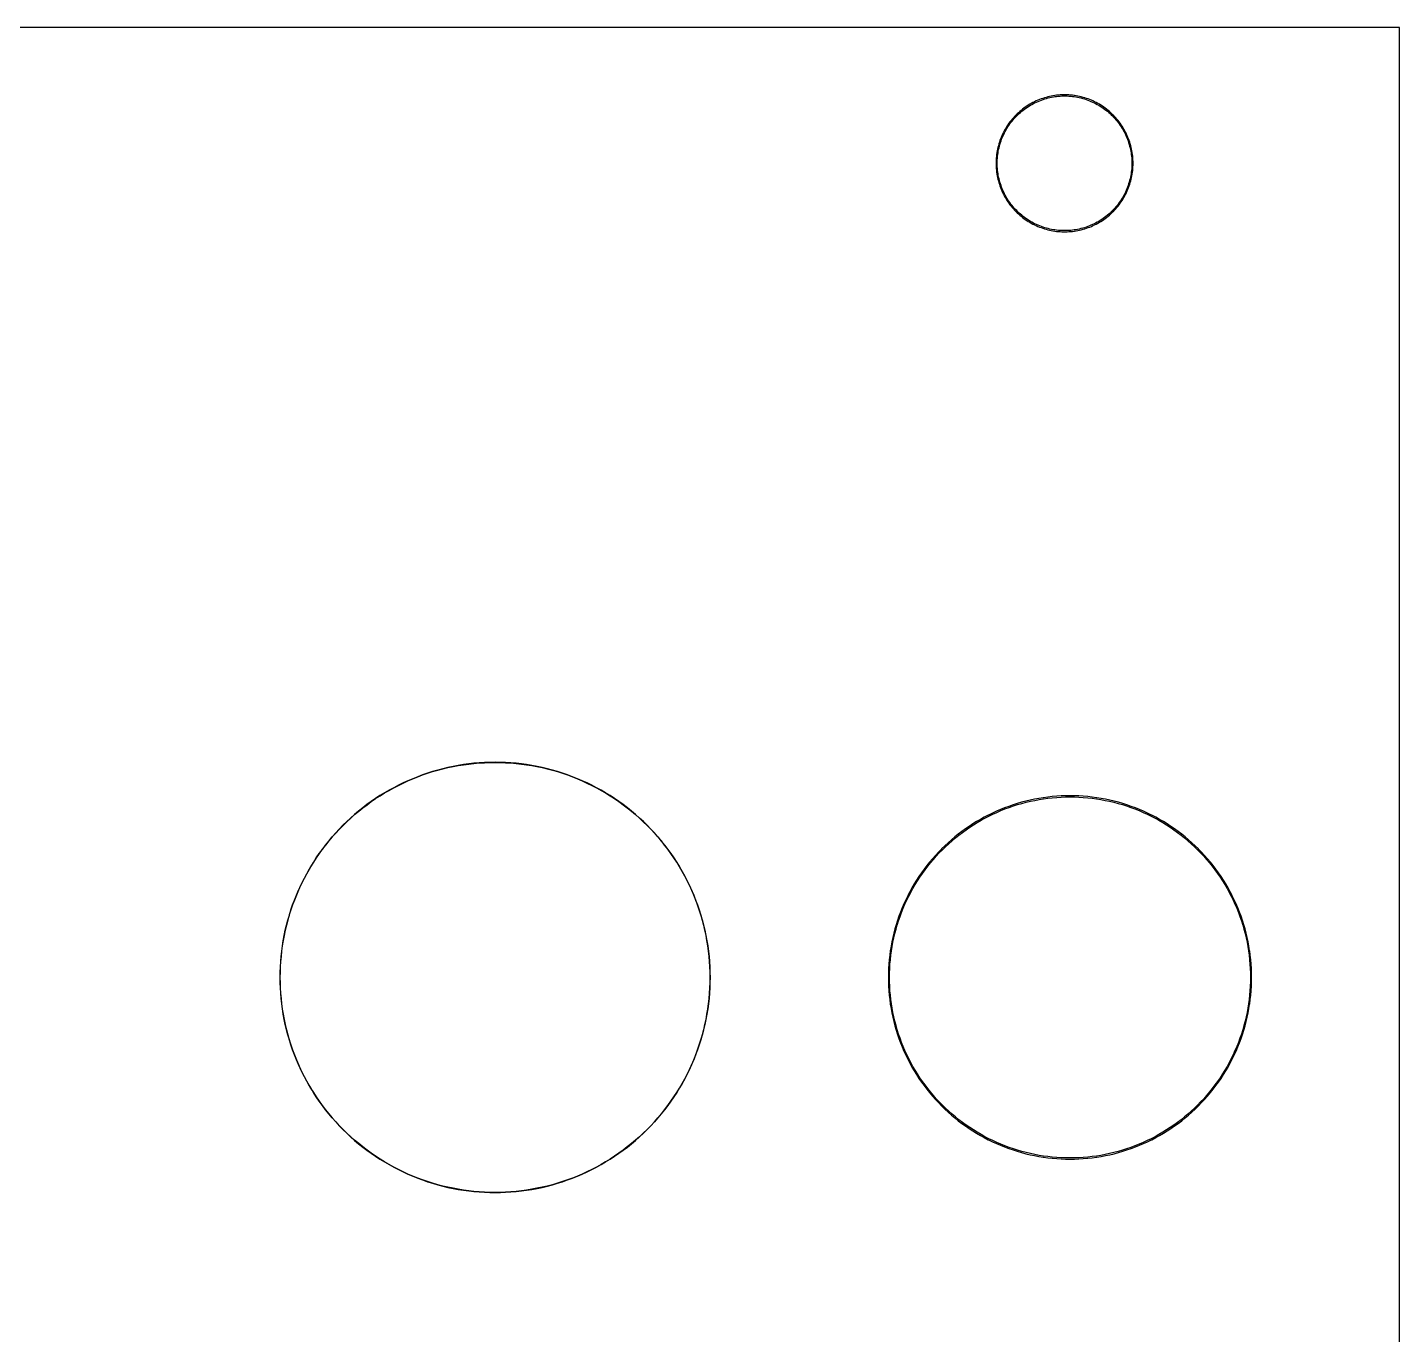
# Model space of a CAD drawing. Extents: x 6 to 66, y 0 to 129.
# Drawn here: x 35.89 to 66.2, y 99.95 to 128.82 of the extents above; entities that cross this region are included whole.
import ezdxf

# ---------------------------------------------------------------- set-up
doc = ezdxf.new("R2010")
doc.units = 0

msp = doc.modelspace()

# ---------------------------------------------------------------- linework, layer by layer
at = {"color": 5, "true_color": 0x0000ff}
msp.add_polyline3d([(66.20408, 0.3175, 0), (66.20408, 128.81762, 0), (5.58393, 128.81762, 0), (5.58393, 0.3175, 0), (66.20408, 0.3175, 0)], close=True, dxfattribs=at)
at = {"color": 34, "true_color": 0x008000}
for points in [[(5.58394, 0.3175, 0), (66.20408, 0.3175, 0), (66.20408, 128.81762, 0), (5.58394, 128.81762, 0), (5.58394, 0.3175, 0)], [(58.78449, 127.3302, 0), (58.74562, 127.32918, 0), (58.70676, 127.32715, 0), (58.6679, 127.3241, 0), (58.62929, 127.32004, 0), (58.59043, 127.31495, 0), (58.5865, 127.31433, 0), (58.54815, 127.30824, 0), (58.5098, 127.30113, 0), (58.4717, 127.29325, 0), (58.43385, 127.28411, 0), (58.39626, 127.2742, 0), (58.35892, 127.26328, 0), (58.32184, 127.25134, 0), (58.28501, 127.23839, 0), (58.24868, 127.22442, 0), (58.21262, 127.20969, 0), (58.17706, 127.19394, 0), (58.14175, 127.17743, 0), (58.10695, 127.1599, 0), (58.10341, 127.1581, 0), (58.06912, 127.13956, 0), (58.03534, 127.12025, 0), (58.00207, 127.09993, 0), (57.9693, 127.0791, 0), (57.93704, 127.05701, 0), (57.90529, 127.0344, 0), (57.8743, 127.01078, 0), (57.84408, 126.98639, 0), (57.81411, 126.96125, 0), (57.78515, 126.93559, 0), (57.7567, 126.90892, 0), (57.72902, 126.88149, 0), (57.72621, 126.87868, 0), (57.69928, 126.85049, 0), (57.67287, 126.82179, 0), (57.64747, 126.79232, 0), (57.62257, 126.76235, 0), (57.5987, 126.73162, 0), (57.57558, 126.70037, 0), (57.55323, 126.66837, 0), (57.5319, 126.63586, 0), (57.51107, 126.60284, 0), (57.49151, 126.56931, 0), (57.47246, 126.53527, 0), (57.45443, 126.50073, 0), (57.45262, 126.49719, 0), (57.4356, 126.46214, 0), (57.41935, 126.42658, 0), (57.40411, 126.39076, 0), (57.38988, 126.3547, 0), (57.37642, 126.31812, 0), (57.36398, 126.28104, 0), (57.35255, 126.24395, 0), (57.34213, 126.20636, 0), (57.33273, 126.16877, 0), (57.3241, 126.13067, 0), (57.31648, 126.09231, 0), (57.31013, 126.05396, 0), (57.30951, 126.05004, 0), (57.30392, 126.01168, 0), (57.29935, 125.97282, 0), (57.29579, 125.93421, 0), (57.29325, 125.89535, 0), (57.29173, 125.85623, 0), (57.29122, 125.81737, 0), (57.29173, 125.77851, 0), (57.29325, 125.73939, 0), (57.29579, 125.70053, 0), (57.29935, 125.66192, 0), (57.30392, 125.62306, 0), (57.30951, 125.58471, 0), (57.31013, 125.58078, 0), (57.31648, 125.54243, 0), (57.3241, 125.50407, 0), (57.33273, 125.46597, 0), (57.34213, 125.42838, 0), (57.35255, 125.39079, 0), (57.36398, 125.35371, 0), (57.37642, 125.31662, 0), (57.38988, 125.28005, 0), (57.40411, 125.24398, 0), (57.41935, 125.20816, 0), (57.4356, 125.1726, 0), (57.45262, 125.13755, 0), (57.45443, 125.13401, 0), (57.47246, 125.09947, 0), (57.49151, 125.06543, 0), (57.51107, 125.0319, 0), (57.5319, 124.99888, 0), (57.55323, 124.96637, 0), (57.57558, 124.93437, 0), (57.5987, 124.90313, 0), (57.62257, 124.87239, 0), (57.64747, 124.84242, 0), (57.67287, 124.81296, 0), (57.69928, 124.78425, 0), (57.72621, 124.75606, 0), (57.72902, 124.75325, 0), (57.7567, 124.72582, 0), (57.78515, 124.69915, 0), (57.81411, 124.67349, 0), (57.84408, 124.64835, 0), (57.8743, 124.62396, 0), (57.90529, 124.60034, 0), (57.93704, 124.57774, 0), (57.9693, 124.55564, 0), (58.00207, 124.53481, 0), (58.03534, 124.51449, 0), (58.06912, 124.49519, 0), (58.10341, 124.47664, 0), (58.10695, 124.47484, 0), (58.14175, 124.45731, 0), (58.17706, 124.4408, 0), (58.21262, 124.42506, 0), (58.24868, 124.41032, 0), (58.28501, 124.39635, 0), (58.32184, 124.3834, 0), (58.35892, 124.37146, 0), (58.39626, 124.36054, 0), (58.43385, 124.35063, 0), (58.4717, 124.34149, 0), (58.5098, 124.33362, 0), (58.54815, 124.3265, 0), (58.5865, 124.32041, 0), (58.59043, 124.31979, 0), (58.62929, 124.31471, 0), (58.6679, 124.31064, 0), (58.70676, 124.3076, 0), (58.74562, 124.30556, 0), (58.78449, 124.30455, 0), (58.8236, 124.30455, 0), (58.86246, 124.30556, 0), (58.90133, 124.3076, 0), (58.94019, 124.31064, 0), (58.9788, 124.31471, 0), (59.01766, 124.31979, 0), (59.02158, 124.32041, 0), (59.05994, 124.3265, 0), (59.09829, 124.33362, 0), (59.13639, 124.34149, 0), (59.17424, 124.35063, 0), (59.21183, 124.36054, 0), (59.24917, 124.37146, 0), (59.28625, 124.3834, 0), (59.32308, 124.39635, 0), (59.3594, 124.41032, 0), (59.39547, 124.42506, 0), (59.43103, 124.4408, 0), (59.46634, 124.45731, 0), (59.50113, 124.47484, 0), (59.50467, 124.47664, 0), (59.53896, 124.49519, 0), (59.57275, 124.51449, 0), (59.60602, 124.53481, 0), (59.63879, 124.55564, 0), (59.67104, 124.57774, 0), (59.70279, 124.60034, 0), (59.73378, 124.62396, 0), (59.76401, 124.64835, 0), (59.79398, 124.67349, 0), (59.82294, 124.69915, 0), (59.85138, 124.72582, 0), (59.87907, 124.75325, 0), (59.88188, 124.75606, 0), (59.9088, 124.78425, 0), (59.93522, 124.81296, 0), (59.96062, 124.84242, 0), (59.98551, 124.87239, 0), (60.00939, 124.90313, 0), (60.0325, 124.93437, 0), (60.05485, 124.96637, 0), (60.07619, 124.99888, 0), (60.09702, 125.0319, 0), (60.11658, 125.06543, 0), (60.13563, 125.09947, 0), (60.15366, 125.13401, 0), (60.15546, 125.13755, 0), (60.17248, 125.1726, 0), (60.18874, 125.20816, 0), (60.20398, 125.24398, 0), (60.2182, 125.28005, 0), (60.23166, 125.31662, 0), (60.24411, 125.35371, 0), (60.25554, 125.39079, 0), (60.26595, 125.42838, 0), (60.27535, 125.46597, 0), (60.28399, 125.50407, 0), (60.29161, 125.54243, 0), (60.29796, 125.58078, 0), (60.29858, 125.58471, 0), (60.30417, 125.62306, 0), (60.30874, 125.66192, 0), (60.3123, 125.70053, 0), (60.31484, 125.73939, 0), (60.31636, 125.77851, 0), (60.31687, 125.81737, 0), (60.31636, 125.85623, 0), (60.31484, 125.89535, 0), (60.3123, 125.93421, 0), (60.30874, 125.97282, 0), (60.30417, 126.01168, 0), (60.29858, 126.05004, 0), (60.29796, 126.05396, 0), (60.29161, 126.09231, 0), (60.28399, 126.13067, 0), (60.27535, 126.16877, 0), (60.26595, 126.20636, 0), (60.25554, 126.24395, 0), (60.24411, 126.28104, 0), (60.23166, 126.31812, 0), (60.2182, 126.3547, 0), (60.20398, 126.39076, 0), (60.18874, 126.42658, 0), (60.17248, 126.46214, 0), (60.15546, 126.49719, 0), (60.15366, 126.50073, 0), (60.13563, 126.53527, 0), (60.11658, 126.56931, 0), (60.09702, 126.60284, 0), (60.07619, 126.63586, 0), (60.05485, 126.66837, 0), (60.0325, 126.70037, 0), (60.00939, 126.73162, 0), (59.98551, 126.76235, 0), (59.96062, 126.79232, 0), (59.93522, 126.82179, 0), (59.9088, 126.85049, 0), (59.88188, 126.87868, 0), (59.87907, 126.88149, 0), (59.85138, 126.90892, 0), (59.82294, 126.93559, 0), (59.79398, 126.96125, 0), (59.76401, 126.98639, 0), (59.73378, 127.01078, 0), (59.70279, 127.0344, 0), (59.67104, 127.05701, 0), (59.63879, 127.0791, 0), (59.60602, 127.09993, 0), (59.57275, 127.12025, 0), (59.53896, 127.13956, 0), (59.50467, 127.1581, 0), (59.50113, 127.1599, 0), (59.46634, 127.17743, 0), (59.43103, 127.19394, 0), (59.39547, 127.20969, 0), (59.3594, 127.22442, 0), (59.32308, 127.23839, 0), (59.28625, 127.25134, 0), (59.24917, 127.26328, 0), (59.21183, 127.2742, 0), (59.17424, 127.28411, 0), (59.13639, 127.29325, 0), (59.09829, 127.30113, 0), (59.05994, 127.30824, 0), (59.02158, 127.31433, 0), (59.01766, 127.31495, 0), (58.9788, 127.32004, 0), (58.94019, 127.3241, 0), (58.90133, 127.32715, 0), (58.86246, 127.32918, 0), (58.8236, 127.3302, 0), (58.78449, 127.3302, 0)], [(58.90133, 124.33299, 0), (58.86246, 124.33096, 0), (58.8236, 124.32995, 0), (58.78449, 124.32995, 0), (58.74562, 124.33096, 0), (58.70676, 124.33299, 0), (58.6679, 124.33604, 0), (58.62929, 124.34011, 0), (58.59052, 124.34518, 0), (58.556, 124.35066, 0), (58.51765, 124.35777, 0), (58.47955, 124.36565, 0), (58.4417, 124.37479, 0), (58.40411, 124.3847, 0), (58.36677, 124.39562, 0), (58.32969, 124.40756, 0), (58.29286, 124.42051, 0), (58.25653, 124.43448, 0), (58.22047, 124.44921, 0), (58.18491, 124.46496, 0), (58.1496, 124.48147, 0), (58.11762, 124.49758, 0), (58.08405, 124.51574, 0), (58.05027, 124.53504, 0), (58.017, 124.55536, 0), (57.98423, 124.57619, 0), (57.95197, 124.59829, 0), (57.92022, 124.62089, 0), (57.88923, 124.64451, 0), (57.85901, 124.6689, 0), (57.82904, 124.69404, 0), (57.80008, 124.7197, 0), (57.77163, 124.74637, 0), (57.74631, 124.77147, 0), (57.71983, 124.79918, 0), (57.69342, 124.82789, 0), (57.66802, 124.85735, 0), (57.64312, 124.88732, 0), (57.61925, 124.91806, 0), (57.59613, 124.9493, 0), (57.57378, 124.9813, 0), (57.55245, 125.01381, 0), (57.53162, 125.04683, 0), (57.51206, 125.08036, 0), (57.49301, 125.1144, 0), (57.47614, 125.14672, 0), (57.45976, 125.18045, 0), (57.44351, 125.21601, 0), (57.42827, 125.25183, 0), (57.41404, 125.2879, 0), (57.40058, 125.32447, 0), (57.38813, 125.36156, 0), (57.3767, 125.39864, 0), (57.36629, 125.43623, 0), (57.35689, 125.47382, 0), (57.34826, 125.51192, 0), (57.34064, 125.55028, 0), (57.3347, 125.58618, 0), (57.32932, 125.62306, 0), (57.32475, 125.66192, 0), (57.32119, 125.70053, 0), (57.31865, 125.73939, 0), (57.31713, 125.77851, 0), (57.31662, 125.81737, 0), (57.31713, 125.85623, 0), (57.31865, 125.89535, 0), (57.32119, 125.93421, 0), (57.32475, 125.97282, 0), (57.32932, 126.01168, 0), (57.33468, 126.04849, 0), (57.34064, 126.08446, 0), (57.34826, 126.12282, 0), (57.35689, 126.16092, 0), (57.36629, 126.19851, 0), (57.3767, 126.2361, 0), (57.38813, 126.27319, 0), (57.40058, 126.31027, 0), (57.41404, 126.34685, 0), (57.42827, 126.38291, 0), (57.44351, 126.41873, 0), (57.45976, 126.45429, 0), (57.47614, 126.48802, 0), (57.49301, 126.52034, 0), (57.51206, 126.55438, 0), (57.53162, 126.58791, 0), (57.55245, 126.62093, 0), (57.57378, 126.65344, 0), (57.59613, 126.68544, 0), (57.61925, 126.71669, 0), (57.64312, 126.74742, 0), (57.66802, 126.77739, 0), (57.69342, 126.80686, 0), (57.71983, 126.83556, 0), (57.74631, 126.86327, 0), (57.77163, 126.88837, 0), (57.80008, 126.91504, 0), (57.82904, 126.9407, 0), (57.85901, 126.96584, 0), (57.88923, 126.99023, 0), (57.92022, 127.01385, 0), (57.95197, 127.03646, 0), (57.98423, 127.05855, 0), (58.017, 127.07938, 0), (58.05027, 127.0997, 0), (58.08405, 127.11901, 0), (58.11762, 127.13716, 0), (58.1496, 127.15327, 0), (58.18491, 127.16978, 0), (58.22047, 127.18553, 0), (58.25653, 127.20026, 0), (58.29286, 127.21423, 0), (58.32969, 127.22718, 0), (58.36677, 127.23912, 0), (58.40411, 127.25004, 0), (58.4417, 127.25995, 0), (58.47955, 127.26909, 0), (58.51765, 127.27697, 0), (58.556, 127.28408, 0), (58.59055, 127.28958, 0), (58.62929, 127.29464, 0), (58.6679, 127.2987, 0), (58.70676, 127.30175, 0), (58.74562, 127.30378, 0), (58.78449, 127.3048, 0), (58.8236, 127.3048, 0), (58.86246, 127.30378, 0), (58.90133, 127.30175, 0), (58.94019, 127.2987, 0), (58.9788, 127.29464, 0), (59.01749, 127.28958, 0), (59.05209, 127.28408, 0), (59.09044, 127.27697, 0), (59.12854, 127.26909, 0), (59.16639, 127.25995, 0), (59.20398, 127.25004, 0), (59.24132, 127.23912, 0), (59.2784, 127.22718, 0), (59.31523, 127.21423, 0), (59.35155, 127.20026, 0), (59.38762, 127.18553, 0), (59.42318, 127.16978, 0), (59.45849, 127.15327, 0), (59.49045, 127.13716, 0), (59.52403, 127.11901, 0), (59.55782, 127.0997, 0), (59.59109, 127.07938, 0), (59.62386, 127.05855, 0), (59.65611, 127.03646, 0), (59.68786, 127.01385, 0), (59.71885, 126.99023, 0), (59.74908, 126.96584, 0), (59.77905, 126.9407, 0), (59.80801, 126.91504, 0), (59.83645, 126.88837, 0), (59.8618, 126.86326, 0), (59.88825, 126.83556, 0), (59.91467, 126.80686, 0), (59.94007, 126.77739, 0), (59.96496, 126.74742, 0), (59.98884, 126.71669, 0), (60.01195, 126.68544, 0), (60.0343, 126.65344, 0), (60.05564, 126.62093, 0), (60.07647, 126.58791, 0), (60.09603, 126.55438, 0), (60.11508, 126.52034, 0), (60.13194, 126.48803, 0), (60.14832, 126.45429, 0), (60.16458, 126.41873, 0), (60.17982, 126.38291, 0), (60.19404, 126.34685, 0), (60.20751, 126.31027, 0), (60.21995, 126.27319, 0), (60.23138, 126.2361, 0), (60.2418, 126.19851, 0), (60.25119, 126.16092, 0), (60.25983, 126.12282, 0), (60.26745, 126.08446, 0), (60.27341, 126.04849, 0), (60.27877, 126.01168, 0), (60.28334, 125.97282, 0), (60.2869, 125.93421, 0), (60.28943, 125.89535, 0), (60.29096, 125.85623, 0), (60.29147, 125.81737, 0), (60.29096, 125.77851, 0), (60.28943, 125.73939, 0), (60.2869, 125.70053, 0), (60.28334, 125.66192, 0), (60.27877, 125.62306, 0), (60.27339, 125.58618, 0), (60.26745, 125.55028, 0), (60.25983, 125.51192, 0), (60.25119, 125.47382, 0), (60.2418, 125.43623, 0), (60.23138, 125.39864, 0), (60.21995, 125.36156, 0), (60.20751, 125.32447, 0), (60.19404, 125.2879, 0), (60.17982, 125.25183, 0), (60.16458, 125.21601, 0), (60.14832, 125.18045, 0), (60.13194, 125.14671, 0), (60.11508, 125.1144, 0), (60.09603, 125.08036, 0), (60.07647, 125.04683, 0), (60.05564, 125.01381, 0), (60.0343, 124.9813, 0), (60.01195, 124.9493, 0), (59.98884, 124.91806, 0), (59.96496, 124.88732, 0), (59.94007, 124.85735, 0), (59.91467, 124.82789, 0), (59.88825, 124.79918, 0), (59.8618, 124.77148, 0), (59.83645, 124.74637, 0), (59.80801, 124.7197, 0), (59.77905, 124.69404, 0), (59.74908, 124.6689, 0), (59.71885, 124.64451, 0), (59.68786, 124.62089, 0), (59.65611, 124.59829, 0), (59.62386, 124.57619, 0), (59.59109, 124.55536, 0), (59.55782, 124.53504, 0), (59.52403, 124.51574, 0), (59.49045, 124.49757, 0), (59.45849, 124.48147, 0), (59.42318, 124.46496, 0), (59.38762, 124.44921, 0), (59.35155, 124.43448, 0), (59.31523, 124.42051, 0), (59.2784, 124.40756, 0), (59.24132, 124.39562, 0), (59.20398, 124.3847, 0), (59.16639, 124.37479, 0), (59.12854, 124.36565, 0), (59.09044, 124.35777, 0), (59.05209, 124.35066, 0), (59.01752, 124.34517, 0), (58.9788, 124.34011, 0), (58.94019, 124.33604, 0), (58.90133, 124.33299, 0)], [(46.10735, 112.58727, 0), (45.99076, 112.58295, 0), (45.87443, 112.57584, 0), (45.75835, 112.56594, 0), (45.64253, 112.55298, 0), (45.52696, 112.53749, 0), (45.52656, 112.53743, 0), (45.41191, 112.51895, 0), (45.41189, 112.51895, 0), (45.4115, 112.51888, 0), (45.29695, 112.49755, 0), (45.1829, 112.47342, 0), (45.06936, 112.44649, 0), (44.95659, 112.41678, 0), (44.84457, 112.38426, 0), (44.73357, 112.34896, 0), (44.62334, 112.31111, 0), (44.51412, 112.27047, 0), (44.40566, 112.22704, 0), (44.29873, 112.18132, 0), (44.19255, 112.1328, 0), (44.08791, 112.0815, 0), (44.08755, 112.08132, 0), (43.98392, 112.02772, 0), (43.88181, 111.97133, 0), (43.78123, 111.91266, 0), (43.68191, 111.8517, 0), (43.58412, 111.78795, 0), (43.48811, 111.72216, 0), (43.39362, 111.65383, 0), (43.30091, 111.58322, 0), (43.20973, 111.51032, 0), (43.12057, 111.43539, 0), (43.0332, 111.35818, 0), (42.94785, 111.27868, 0), (42.86429, 111.1974, 0), (42.86401, 111.19712, 0), (42.78273, 111.11355, 0), (42.70323, 111.02821, 0), (42.62601, 110.94083, 0), (42.55108, 110.85168, 0), (42.47818, 110.76049, 0), (42.40757, 110.66778, 0), (42.33924, 110.57329, 0), (42.27346, 110.47728, 0), (42.2097, 110.37949, 0), (42.14874, 110.28018, 0), (42.09007, 110.17959, 0), (42.03368, 110.07748, 0), (42.0335, 110.07713, 0), (41.98009, 109.97385, 0), (41.97991, 109.9735, 0), (41.9286, 109.86885, 0), (41.88009, 109.76268, 0), (41.83437, 109.65574, 0), (41.79093, 109.54729, 0), (41.75029, 109.43807, 0), (41.71244, 109.32783, 0), (41.67714, 109.21683, 0), (41.64463, 109.10482, 0), (41.61491, 108.99204, 0), (41.58799, 108.8785, 0), (41.58791, 108.87811, 0), (41.56386, 108.76446, 0), (41.56378, 108.76406, 0), (41.54252, 108.6499, 0), (41.54246, 108.64951, 0), (41.54246, 108.64949, 0), (41.52398, 108.53484, 0), (41.52391, 108.53445, 0), (41.50842, 108.41888, 0), (41.49546, 108.30305, 0), (41.48556, 108.18698, 0), (41.47845, 108.07064, 0), (41.47413, 107.95406, 0), (41.47261, 107.83747, 0), (41.47413, 107.72089, 0), (41.47845, 107.6043, 0), (41.48556, 107.48797, 0), (41.49546, 107.37189, 0), (41.50842, 107.25607, 0), (41.52391, 107.1405, 0), (41.52398, 107.1401, 0), (41.54252, 107.02504, 0), (41.56378, 106.9109, 0), (41.56378, 106.91088, 0), (41.56386, 106.91049, 0), (41.58799, 106.79644, 0), (41.61491, 106.6829, 0), (41.64463, 106.57013, 0), (41.67714, 106.45811, 0), (41.71244, 106.34712, 0), (41.75029, 106.23688, 0), (41.79093, 106.12766, 0), (41.83437, 106.0192, 0), (41.88009, 105.91227, 0), (41.9286, 105.8061, 0), (41.92878, 105.80574, 0), (41.97991, 105.70145, 0), (41.98009, 105.70109, 0), (42.03368, 105.59746, 0), (42.09007, 105.49535, 0), (42.14874, 105.39477, 0), (42.2097, 105.29546, 0), (42.27346, 105.19767, 0), (42.33924, 105.10165, 0), (42.40757, 105.00717, 0), (42.47818, 104.91446, 0), (42.55108, 104.82327, 0), (42.62601, 104.73412, 0), (42.70323, 104.64674, 0), (42.78273, 104.5614, 0), (42.86401, 104.47783, 0), (42.86429, 104.47755, 0), (42.94785, 104.39627, 0), (43.0332, 104.31677, 0), (43.12057, 104.23955, 0), (43.20973, 104.16462, 0), (43.30091, 104.09172, 0), (43.39362, 104.02111, 0), (43.48811, 103.95279, 0), (43.58412, 103.887, 0), (43.68191, 103.82325, 0), (43.78123, 103.76229, 0), (43.88181, 103.70361, 0), (43.98392, 103.64722, 0), (43.98427, 103.64704, 0), (44.08755, 103.59363, 0), (44.08791, 103.59345, 0), (44.19255, 103.54214, 0), (44.29873, 103.49363, 0), (44.40566, 103.44791, 0), (44.51412, 103.40447, 0), (44.62334, 103.36383, 0), (44.73357, 103.32599, 0), (44.84457, 103.29068, 0), (44.95659, 103.25817, 0), (45.06936, 103.22845, 0), (45.1829, 103.20153, 0), (45.29695, 103.1774, 0), (45.4115, 103.15606, 0), (45.52656, 103.13752, 0), (45.52696, 103.13746, 0), (45.64253, 103.12196, 0), (45.75835, 103.10901, 0), (45.87443, 103.0991, 0), (45.99076, 103.09199, 0), (46.10735, 103.08767, 0), (46.22393, 103.08615, 0), (46.34052, 103.08767, 0), (46.4571, 103.09199, 0), (46.57344, 103.0991, 0), (46.68951, 103.10901, 0), (46.80534, 103.12196, 0), (46.92091, 103.13746, 0), (46.9213, 103.13752, 0), (47.03636, 103.15606, 0), (47.15092, 103.1774, 0), (47.26496, 103.20153, 0), (47.3785, 103.22845, 0), (47.49128, 103.25817, 0), (47.60329, 103.29068, 0), (47.71429, 103.32599, 0), (47.82452, 103.36383, 0), (47.93374, 103.40447, 0), (48.0422, 103.44791, 0), (48.14914, 103.49363, 0), (48.25531, 103.54214, 0), (48.35996, 103.59345, 0), (48.36031, 103.59363, 0), (48.46359, 103.64704, 0), (48.46394, 103.64722, 0), (48.56605, 103.70361, 0), (48.66663, 103.76229, 0), (48.76595, 103.82325, 0), (48.86374, 103.887, 0), (48.95975, 103.95279, 0), (49.05424, 104.02111, 0), (49.14695, 104.09172, 0), (49.23813, 104.16462, 0), (49.32729, 104.23955, 0), (49.41466, 104.31677, 0), (49.50001, 104.39627, 0), (49.58357, 104.47755, 0), (49.58385, 104.47783, 0), (49.66513, 104.5614, 0), (49.74464, 104.64674, 0), (49.82185, 104.73412, 0), (49.89678, 104.82327, 0), (49.96968, 104.91446, 0), (50.04029, 105.00717, 0), (50.10862, 105.10165, 0), (50.1744, 105.19767, 0), (50.23816, 105.29546, 0), (50.29912, 105.39477, 0), (50.35779, 105.49535, 0), (50.41418, 105.59746, 0), (50.46777, 105.70109, 0), (50.46795, 105.70145, 0), (50.51908, 105.80574, 0), (50.51926, 105.8061, 0), (50.56778, 105.91227, 0), (50.6135, 106.0192, 0), (50.65693, 106.12766, 0), (50.69757, 106.23688, 0), (50.73542, 106.34712, 0), (50.77072, 106.45811, 0), (50.80323, 106.57013, 0), (50.83295, 106.6829, 0), (50.85988, 106.79644, 0), (50.88401, 106.91049, 0), (50.90534, 107.02504, 0), (50.90541, 107.02543, 0), (50.90541, 107.02545, 0), (50.92388, 107.1401, 0), (50.92395, 107.1405, 0), (50.93944, 107.25607, 0), (50.95239, 107.37189, 0), (50.9623, 107.48797, 0), (50.96941, 107.6043, 0), (50.97373, 107.72089, 0), (50.97526, 107.83747, 0), (50.97373, 107.95406, 0), (50.96941, 108.07064, 0), (50.9623, 108.18698, 0), (50.95239, 108.30305, 0), (50.93944, 108.41888, 0), (50.92395, 108.53445, 0), (50.92388, 108.53484, 0), (50.90541, 108.64949, 0), (50.90541, 108.64951, 0), (50.90534, 108.6499, 0), (50.88401, 108.76446, 0), (50.85988, 108.8785, 0), (50.83295, 108.99204, 0), (50.80323, 109.10482, 0), (50.77072, 109.21683, 0), (50.73542, 109.32783, 0), (50.69757, 109.43807, 0), (50.65693, 109.54729, 0), (50.6135, 109.65574, 0), (50.56778, 109.76268, 0), (50.51926, 109.86885, 0), (50.46795, 109.9735, 0), (50.46777, 109.97385, 0), (50.41436, 110.07713, 0), (50.41418, 110.07748, 0), (50.35779, 110.17959, 0), (50.29912, 110.28018, 0), (50.23816, 110.37949, 0), (50.1744, 110.47728, 0), (50.10862, 110.57329, 0), (50.04029, 110.66778, 0), (49.96968, 110.76049, 0), (49.89678, 110.85168, 0), (49.82185, 110.94083, 0), (49.74464, 111.02821, 0), (49.66513, 111.11355, 0), (49.58385, 111.19712, 0), (49.58357, 111.1974, 0), (49.50001, 111.27868, 0), (49.41466, 111.35818, 0), (49.32729, 111.43539, 0), (49.23813, 111.51032, 0), (49.14695, 111.58322, 0), (49.05424, 111.65383, 0), (48.95975, 111.72216, 0), (48.86374, 111.78795, 0), (48.76595, 111.8517, 0), (48.66663, 111.91266, 0), (48.56605, 111.97133, 0), (48.46394, 112.02772, 0), (48.36031, 112.08132, 0), (48.35996, 112.0815, 0), (48.25531, 112.1328, 0), (48.14914, 112.18132, 0), (48.0422, 112.22704, 0), (47.93374, 112.27047, 0), (47.82452, 112.31111, 0), (47.71429, 112.34896, 0), (47.60329, 112.38426, 0), (47.49128, 112.41678, 0), (47.3785, 112.44649, 0), (47.26496, 112.47342, 0), (47.15092, 112.49755, 0), (47.03636, 112.51888, 0), (47.03597, 112.51895, 0), (47.03595, 112.51895, 0), (46.9213, 112.53743, 0), (46.92091, 112.53749, 0), (46.80534, 112.55298, 0), (46.68951, 112.56594, 0), (46.57344, 112.57584, 0), (46.4571, 112.58295, 0), (46.34052, 112.58727, 0), (46.22393, 112.5888, 0), (46.10735, 112.58727, 0)], [(46.4571, 103.09453, 0), (46.34052, 103.09021, 0), (46.22393, 103.08869, 0), (46.10735, 103.09021, 0), (45.99076, 103.09453, 0), (45.87443, 103.10164, 0), (45.75835, 103.11155, 0), (45.64253, 103.1245, 0), (45.52696, 103.14, 0), (45.52694, 103.14, 0), (45.41229, 103.15848, 0), (45.29773, 103.17981, 0), (45.18369, 103.20394, 0), (45.07015, 103.23087, 0), (44.95737, 103.26058, 0), (44.84536, 103.2931, 0), (44.73436, 103.3284, 0), (44.62412, 103.36625, 0), (44.5149, 103.40689, 0), (44.40645, 103.45032, 0), (44.29951, 103.49604, 0), (44.19334, 103.54456, 0), (44.08892, 103.59575, 0), (43.98541, 103.64928, 0), (43.88331, 103.70567, 0), (43.78272, 103.76434, 0), (43.68341, 103.8253, 0), (43.58562, 103.88905, 0), (43.48961, 103.95484, 0), (43.39512, 104.02317, 0), (43.30241, 104.09378, 0), (43.21122, 104.16668, 0), (43.12207, 104.24161, 0), (43.03469, 104.31882, 0), (42.94935, 104.39832, 0), (42.86592, 104.47946, 0), (42.78478, 104.56289, 0), (42.70528, 104.64823, 0), (42.62806, 104.73561, 0), (42.55313, 104.82476, 0), (42.48024, 104.91595, 0), (42.40962, 105.00866, 0), (42.3413, 105.10315, 0), (42.27551, 105.19916, 0), (42.21176, 105.29695, 0), (42.1508, 105.39626, 0), (42.09212, 105.49685, 0), (42.03574, 105.59896, 0), (41.98221, 105.70246, 0), (41.93101, 105.80688, 0), (41.8825, 105.91305, 0), (41.83677, 106.01999, 0), (41.79334, 106.12845, 0), (41.75271, 106.23767, 0), (41.71486, 106.3479, 0), (41.67955, 106.4589, 0), (41.64703, 106.57091, 0), (41.61732, 106.68369, 0), (41.5904, 106.79723, 0), (41.56627, 106.91127, 0), (41.545, 107.02543, 0), (41.54493, 107.02583, 0), (41.52639, 107.14089, 0), (41.51095, 107.25607, 0), (41.49801, 107.37189, 0), (41.4881, 107.48797, 0), (41.48099, 107.6043, 0), (41.47667, 107.72089, 0), (41.47515, 107.83747, 0), (41.47667, 107.95406, 0), (41.48099, 108.07064, 0), (41.4881, 108.18698, 0), (41.49801, 108.30305, 0), (41.51095, 108.41888, 0), (41.52639, 108.53405, 0), (41.52639, 108.53406, 0), (41.54493, 108.64912, 0), (41.56627, 108.76367, 0), (41.5904, 108.87772, 0), (41.61732, 108.99126, 0), (41.64703, 109.10403, 0), (41.67955, 109.21605, 0), (41.71486, 109.32704, 0), (41.75271, 109.43728, 0), (41.79334, 109.5465, 0), (41.83677, 109.65496, 0), (41.8825, 109.76189, 0), (41.93101, 109.86806, 0), (41.9823, 109.97267, 0), (42.03574, 110.07599, 0), (42.09212, 110.1781, 0), (42.1508, 110.27868, 0), (42.21176, 110.378, 0), (42.27551, 110.47579, 0), (42.3413, 110.5718, 0), (42.40962, 110.66629, 0), (42.48024, 110.759, 0), (42.55313, 110.85018, 0), (42.62806, 110.93934, 0), (42.70528, 111.02671, 0), (42.78478, 111.11206, 0), (42.86592, 111.19548, 0), (42.94935, 111.27662, 0), (43.03469, 111.35612, 0), (43.12207, 111.43334, 0), (43.21122, 111.50827, 0), (43.30241, 111.58117, 0), (43.39512, 111.65178, 0), (43.48961, 111.72011, 0), (43.58562, 111.78589, 0), (43.68341, 111.84965, 0), (43.78272, 111.91061, 0), (43.88331, 111.96928, 0), (43.98541, 112.02567, 0), (44.08892, 112.07919, 0), (44.19334, 112.13039, 0), (44.29951, 112.1789, 0), (44.40645, 112.22462, 0), (44.5149, 112.26806, 0), (44.62412, 112.3087, 0), (44.73436, 112.34654, 0), (44.84536, 112.38185, 0), (44.95737, 112.41436, 0), (45.07015, 112.44408, 0), (45.18369, 112.471, 0), (45.29773, 112.49513, 0), (45.41229, 112.51647, 0), (45.52706, 112.53496, 0), (45.64253, 112.55044, 0), (45.75835, 112.5634, 0), (45.87443, 112.5733, 0), (45.99076, 112.58041, 0), (46.10735, 112.58473, 0), (46.22393, 112.58626, 0), (46.34052, 112.58473, 0), (46.4571, 112.58041, 0), (46.57344, 112.5733, 0), (46.68951, 112.5634, 0), (46.80534, 112.55044, 0), (46.92075, 112.53497, 0), (47.03558, 112.51647, 0), (47.15013, 112.49513, 0), (47.26418, 112.471, 0), (47.37771, 112.44408, 0), (47.49049, 112.41436, 0), (47.6025, 112.38185, 0), (47.7135, 112.34654, 0), (47.82374, 112.3087, 0), (47.93296, 112.26806, 0), (48.04142, 112.22462, 0), (48.14835, 112.1789, 0), (48.25452, 112.13039, 0), (48.35917, 112.07908, 0), (48.46245, 112.02567, 0), (48.56456, 111.96928, 0), (48.66514, 111.91061, 0), (48.76445, 111.84965, 0), (48.86224, 111.78589, 0), (48.95826, 111.72011, 0), (49.05274, 111.65178, 0), (49.14545, 111.58117, 0), (49.23664, 111.50827, 0), (49.32579, 111.43334, 0), (49.41317, 111.35612, 0), (49.49851, 111.27662, 0), (49.58194, 111.19548, 0), (49.66308, 111.11206, 0), (49.74258, 111.02671, 0), (49.8198, 110.93934, 0), (49.89473, 110.85018, 0), (49.96763, 110.759, 0), (50.03824, 110.66629, 0), (50.10656, 110.5718, 0), (50.17235, 110.47579, 0), (50.2361, 110.378, 0), (50.29706, 110.27868, 0), (50.35574, 110.1781, 0), (50.41213, 110.07599, 0), (50.46556, 109.97267, 0), (50.51685, 109.86806, 0), (50.56536, 109.76189, 0), (50.61108, 109.65496, 0), (50.65452, 109.5465, 0), (50.69516, 109.43728, 0), (50.733, 109.32704, 0), (50.76831, 109.21605, 0), (50.80082, 109.10403, 0), (50.83054, 108.99126, 0), (50.85746, 108.87772, 0), (50.88159, 108.76367, 0), (50.90293, 108.64912, 0), (50.92142, 108.53435, 0), (50.9369, 108.41888, 0), (50.94985, 108.30305, 0), (50.95976, 108.18698, 0), (50.96687, 108.07064, 0), (50.97119, 107.95406, 0), (50.97272, 107.83747, 0), (50.97119, 107.72089, 0), (50.96687, 107.6043, 0), (50.95976, 107.48797, 0), (50.94985, 107.37189, 0), (50.9369, 107.25607, 0), (50.92141, 107.1405, 0), (50.92141, 107.14048, 0), (50.90293, 107.02583, 0), (50.88159, 106.91127, 0), (50.85746, 106.79723, 0), (50.83054, 106.68369, 0), (50.80082, 106.57091, 0), (50.76831, 106.4589, 0), (50.733, 106.3479, 0), (50.69516, 106.23767, 0), (50.65452, 106.12845, 0), (50.61108, 106.01999, 0), (50.56536, 105.91305, 0), (50.51685, 105.80688, 0), (50.46565, 105.70246, 0), (50.41213, 105.59896, 0), (50.35574, 105.49685, 0), (50.29706, 105.39626, 0), (50.2361, 105.29695, 0), (50.17235, 105.19916, 0), (50.10656, 105.10315, 0), (50.03824, 105.00866, 0), (49.96763, 104.91595, 0), (49.89473, 104.82476, 0), (49.8198, 104.73561, 0), (49.74258, 104.64823, 0), (49.66308, 104.56289, 0), (49.58194, 104.47946, 0), (49.49851, 104.39832, 0), (49.41317, 104.31882, 0), (49.32579, 104.24161, 0), (49.23664, 104.16668, 0), (49.14545, 104.09378, 0), (49.05274, 104.02317, 0), (48.95826, 103.95484, 0), (48.86224, 103.88905, 0), (48.76445, 103.8253, 0), (48.66514, 103.76434, 0), (48.56456, 103.70567, 0), (48.46245, 103.64928, 0), (48.35913, 103.59584, 0), (48.25452, 103.54456, 0), (48.14835, 103.49604, 0), (48.04142, 103.45032, 0), (47.93296, 103.40689, 0), (47.82374, 103.36625, 0), (47.7135, 103.3284, 0), (47.6025, 103.2931, 0), (47.49049, 103.26058, 0), (47.37771, 103.23087, 0), (47.26418, 103.20394, 0), (47.15013, 103.17981, 0), (47.03558, 103.15848, 0), (46.92093, 103.14, 0), (46.92091, 103.14, 0), (46.80534, 103.1245, 0), (46.68951, 103.11155, 0), (46.57344, 103.10164, 0), (46.4571, 103.09453, 0)], [(58.82589, 111.84889, 0), (58.72759, 111.84534, 0), (58.6298, 111.83924, 0), (58.53175, 111.83086, 0), (58.43422, 111.82019, 0), (58.33694, 111.80698, 0), (58.33301, 111.80636, 0), (58.23624, 111.79062, 0), (58.13972, 111.77258, 0), (58.04371, 111.75226, 0), (57.9482, 111.72966, 0), (57.85321, 111.70476, 0), (57.75897, 111.67733, 0), (57.66525, 111.64761, 0), (57.57254, 111.61561, 0), (57.48033, 111.58157, 0), (57.3894, 111.545, 0), (57.29898, 111.50639, 0), (57.20982, 111.4655, 0), (57.12169, 111.42232, 0), (57.11815, 111.42051, 0), (57.03077, 111.3753, 0), (56.94492, 111.32806, 0), (56.86008, 111.27878, 0), (56.77652, 111.22722, 0), (56.69422, 111.17362, 0), (56.61319, 111.118, 0), (56.53369, 111.06059, 0), (56.45546, 111.00116, 0), (56.37901, 110.93969, 0), (56.30382, 110.8767, 0), (56.23016, 110.81142, 0), (56.15828, 110.74462, 0), (56.08792, 110.67629, 0), (56.08511, 110.67348, 0), (56.01679, 110.60312, 0), (55.94998, 110.53124, 0), (55.88471, 110.45758, 0), (55.82171, 110.3824, 0), (55.76025, 110.30594, 0), (55.70081, 110.22771, 0), (55.64341, 110.14821, 0), (55.58778, 110.06718, 0), (55.53419, 109.98489, 0), (55.48262, 109.90132, 0), (55.43335, 109.81649, 0), (55.3861, 109.73063, 0), (55.34089, 109.64326, 0), (55.33909, 109.63972, 0), (55.29591, 109.55158, 0), (55.25501, 109.46243, 0), (55.21641, 109.372, 0), (55.17983, 109.28107, 0), (55.14579, 109.18887, 0), (55.11379, 109.09616, 0), (55.08407, 109.00243, 0), (55.05664, 108.9082, 0), (55.03175, 108.8132, 0), (55.00914, 108.7177, 0), (54.98882, 108.62169, 0), (54.97079, 108.52517, 0), (54.95504, 108.42839, 0), (54.95442, 108.42447, 0), (54.94121, 108.32719, 0), (54.93054, 108.22965, 0), (54.92216, 108.13161, 0), (54.91606, 108.03382, 0), (54.91251, 107.93552, 0), (54.91124, 107.83747, 0), (54.91251, 107.73943, 0), (54.91606, 107.64113, 0), (54.92216, 107.54334, 0), (54.93054, 107.4453, 0), (54.94121, 107.34776, 0), (54.95442, 107.25048, 0), (54.95504, 107.24655, 0), (54.97079, 107.14978, 0), (54.98882, 107.05326, 0), (55.00914, 106.95725, 0), (55.03175, 106.86174, 0), (55.05664, 106.76675, 0), (55.08407, 106.67251, 0), (55.11379, 106.57879, 0), (55.14579, 106.48608, 0), (55.17983, 106.39388, 0), (55.21641, 106.30294, 0), (55.25501, 106.21252, 0), (55.29591, 106.12337, 0), (55.33909, 106.03523, 0), (55.34089, 106.03169, 0), (55.3861, 105.94431, 0), (55.43335, 105.85846, 0), (55.48262, 105.77362, 0), (55.53419, 105.69006, 0), (55.58778, 105.60776, 0), (55.64341, 105.52674, 0), (55.70081, 105.44723, 0), (55.76025, 105.369, 0), (55.82171, 105.29255, 0), (55.88471, 105.21736, 0), (55.94998, 105.1437, 0), (56.01679, 105.07182, 0), (56.08511, 105.00146, 0), (56.08792, 104.99865, 0), (56.15828, 104.93033, 0), (56.23016, 104.86353, 0), (56.30382, 104.79825, 0), (56.37901, 104.73526, 0), (56.45546, 104.67379, 0), (56.53369, 104.61435, 0), (56.61319, 104.55695, 0), (56.69422, 104.50132, 0), (56.77652, 104.44773, 0), (56.86008, 104.39617, 0), (56.94492, 104.34689, 0), (57.03077, 104.29965, 0), (57.11815, 104.25443, 0), (57.12169, 104.25263, 0), (57.20982, 104.20945, 0), (57.29898, 104.16856, 0), (57.3894, 104.12995, 0), (57.48033, 104.09337, 0), (57.57254, 104.05934, 0), (57.66525, 104.02733, 0), (57.75897, 103.99761, 0), (57.85321, 103.97018, 0), (57.9482, 103.94529, 0), (58.04371, 103.92268, 0), (58.13972, 103.90236, 0), (58.23624, 103.88433, 0), (58.33301, 103.86858, 0), (58.33694, 103.86796, 0), (58.43422, 103.85475, 0), (58.53175, 103.84409, 0), (58.6298, 103.8357, 0), (58.72759, 103.82961, 0), (58.82589, 103.82605, 0), (58.92393, 103.82478, 0), (59.02198, 103.82605, 0), (59.12027, 103.82961, 0), (59.21806, 103.8357, 0), (59.31611, 103.84409, 0), (59.41364, 103.85475, 0), (59.51093, 103.86796, 0), (59.51485, 103.86858, 0), (59.61162, 103.88433, 0), (59.70814, 103.90236, 0), (59.80416, 103.92268, 0), (59.89966, 103.94529, 0), (59.99466, 103.97018, 0), (60.08889, 103.99761, 0), (60.18262, 104.02733, 0), (60.27533, 104.05934, 0), (60.36753, 104.09337, 0), (60.45846, 104.12995, 0), (60.54888, 104.16856, 0), (60.63804, 104.20945, 0), (60.72618, 104.25263, 0), (60.72972, 104.25443, 0), (60.81709, 104.29965, 0), (60.90294, 104.34689, 0), (60.98778, 104.39617, 0), (61.07135, 104.44773, 0), (61.15364, 104.50132, 0), (61.23467, 104.55695, 0), (61.31417, 104.61435, 0), (61.3924, 104.67379, 0), (61.46886, 104.73526, 0), (61.54404, 104.79825, 0), (61.6177, 104.86353, 0), (61.68958, 104.93033, 0), (61.75994, 104.99865, 0), (61.76275, 105.00146, 0), (61.83108, 105.07182, 0), (61.89788, 105.1437, 0), (61.96316, 105.21736, 0), (62.02615, 105.29255, 0), (62.08762, 105.369, 0), (62.14705, 105.44723, 0), (62.20446, 105.52674, 0), (62.26008, 105.60776, 0), (62.31368, 105.69006, 0), (62.36524, 105.77362, 0), (62.41451, 105.85846, 0), (62.46176, 105.94431, 0), (62.50697, 106.03169, 0), (62.50877, 106.03523, 0), (62.55195, 106.12337, 0), (62.59285, 106.21252, 0), (62.63146, 106.30294, 0), (62.66803, 106.39388, 0), (62.70207, 106.48608, 0), (62.73407, 106.57879, 0), (62.76379, 106.67251, 0), (62.79122, 106.76675, 0), (62.81611, 106.86174, 0), (62.83872, 106.95725, 0), (62.85904, 107.05326, 0), (62.87707, 107.14978, 0), (62.89282, 107.24655, 0), (62.89344, 107.25048, 0), (62.90665, 107.34776, 0), (62.91732, 107.4453, 0), (62.9257, 107.54334, 0), (62.9318, 107.64113, 0), (62.93535, 107.73943, 0), (62.93662, 107.83747, 0), (62.93535, 107.93552, 0), (62.9318, 108.03382, 0), (62.9257, 108.13161, 0), (62.91732, 108.22965, 0), (62.90665, 108.32719, 0), (62.89344, 108.42447, 0), (62.89282, 108.42839, 0), (62.87707, 108.52517, 0), (62.85904, 108.62169, 0), (62.83872, 108.7177, 0), (62.81611, 108.8132, 0), (62.79122, 108.9082, 0), (62.76379, 109.00243, 0), (62.73407, 109.09616, 0), (62.70207, 109.18887, 0), (62.66803, 109.28107, 0), (62.63146, 109.372, 0), (62.59285, 109.46243, 0), (62.55195, 109.55158, 0), (62.50877, 109.63972, 0), (62.50697, 109.64326, 0), (62.46176, 109.73063, 0), (62.41451, 109.81649, 0), (62.36524, 109.90132, 0), (62.31368, 109.98489, 0), (62.26008, 110.06718, 0), (62.20446, 110.14821, 0), (62.14705, 110.22771, 0), (62.08762, 110.30594, 0), (62.02615, 110.3824, 0), (61.96316, 110.45758, 0), (61.89788, 110.53124, 0), (61.83108, 110.60312, 0), (61.76275, 110.67348, 0), (61.75994, 110.67629, 0), (61.68958, 110.74462, 0), (61.6177, 110.81142, 0), (61.54404, 110.8767, 0), (61.46886, 110.93969, 0), (61.3924, 111.00116, 0), (61.31417, 111.06059, 0), (61.23467, 111.118, 0), (61.15364, 111.17362, 0), (61.07135, 111.22722, 0), (60.98778, 111.27878, 0), (60.90294, 111.32806, 0), (60.81709, 111.3753, 0), (60.72972, 111.42051, 0), (60.72618, 111.42232, 0), (60.63804, 111.4655, 0), (60.54888, 111.50639, 0), (60.45846, 111.545, 0), (60.36753, 111.58157, 0), (60.27533, 111.61561, 0), (60.18262, 111.64761, 0), (60.08889, 111.67733, 0), (59.99466, 111.70476, 0), (59.89966, 111.72966, 0), (59.80416, 111.75226, 0), (59.70814, 111.77258, 0), (59.61162, 111.79062, 0), (59.51485, 111.80636, 0), (59.51093, 111.80698, 0), (59.41364, 111.82019, 0), (59.31611, 111.83086, 0), (59.21806, 111.83924, 0), (59.12027, 111.84534, 0), (59.02198, 111.84889, 0), (58.92393, 111.85017, 0), (58.82589, 111.84889, 0)], [(59.12027, 103.85501, 0), (59.02198, 103.85145, 0), (58.92393, 103.85018, 0), (58.82589, 103.85145, 0), (58.72759, 103.85501, 0), (58.6298, 103.8611, 0), (58.53175, 103.86948, 0), (58.43422, 103.88015, 0), (58.33761, 103.89327, 0), (58.24409, 103.90849, 0), (58.14757, 103.92652, 0), (58.05156, 103.94684, 0), (57.95605, 103.96945, 0), (57.86106, 103.99434, 0), (57.76682, 104.02177, 0), (57.6731, 104.05149, 0), (57.58039, 104.08349, 0), (57.48818, 104.11753, 0), (57.39725, 104.15411, 0), (57.30683, 104.19271, 0), (57.21767, 104.23361, 0), (57.13034, 104.2764, 0), (57.0457, 104.3202, 0), (56.95985, 104.36744, 0), (56.87501, 104.41672, 0), (56.79145, 104.46828, 0), (56.70915, 104.52187, 0), (56.62812, 104.5775, 0), (56.54862, 104.6349, 0), (56.47039, 104.69434, 0), (56.39394, 104.75581, 0), (56.31875, 104.8188, 0), (56.24509, 104.88408, 0), (56.17321, 104.95088, 0), (56.10428, 105.01782, 0), (56.03734, 105.08675, 0), (55.97053, 105.15863, 0), (55.90526, 105.23229, 0), (55.84226, 105.30748, 0), (55.7808, 105.38393, 0), (55.72136, 105.46216, 0), (55.66396, 105.54167, 0), (55.60833, 105.62269, 0), (55.55474, 105.70499, 0), (55.50317, 105.78855, 0), (55.4539, 105.87339, 0), (55.40665, 105.95924, 0), (55.36287, 106.04386, 0), (55.32007, 106.13122, 0), (55.27917, 106.22037, 0), (55.24056, 106.31079, 0), (55.20399, 106.40173, 0), (55.16995, 106.49393, 0), (55.13795, 106.58664, 0), (55.10823, 106.68036, 0), (55.0808, 106.7746, 0), (55.05591, 106.86959, 0), (55.0333, 106.9651, 0), (55.01298, 107.06111, 0), (54.99495, 107.15763, 0), (54.97973, 107.25115, 0), (54.96661, 107.34776, 0), (54.95594, 107.4453, 0), (54.94756, 107.54334, 0), (54.94147, 107.64113, 0), (54.93791, 107.73943, 0), (54.93664, 107.83747, 0), (54.93791, 107.93552, 0), (54.94147, 108.03382, 0), (54.94756, 108.13161, 0), (54.95594, 108.22965, 0), (54.96661, 108.32719, 0), (54.97972, 108.42374, 0), (54.99495, 108.51732, 0), (55.01298, 108.61384, 0), (55.0333, 108.70985, 0), (55.05591, 108.80535, 0), (55.0808, 108.90035, 0), (55.10823, 108.99458, 0), (55.13795, 109.08831, 0), (55.16995, 109.18102, 0), (55.20399, 109.27322, 0), (55.24056, 109.36415, 0), (55.27917, 109.45458, 0), (55.32007, 109.54373, 0), (55.36286, 109.63108, 0), (55.40665, 109.7157, 0), (55.4539, 109.80156, 0), (55.50317, 109.88639, 0), (55.55474, 109.96996, 0), (55.60833, 110.05225, 0), (55.66396, 110.13328, 0), (55.72136, 110.21278, 0), (55.7808, 110.29101, 0), (55.84226, 110.36747, 0), (55.90526, 110.44265, 0), (55.97053, 110.51631, 0), (56.03734, 110.58819, 0), (56.10428, 110.65713, 0), (56.17321, 110.72407, 0), (56.24509, 110.79087, 0), (56.31875, 110.85615, 0), (56.39394, 110.91914, 0), (56.47039, 110.98061, 0), (56.54862, 111.04004, 0), (56.62812, 111.09745, 0), (56.70915, 111.15307, 0), (56.79145, 111.20667, 0), (56.87501, 111.25823, 0), (56.95985, 111.30751, 0), (57.0457, 111.35475, 0), (57.13069, 111.39872, 0), (57.21767, 111.44134, 0), (57.30683, 111.48223, 0), (57.39725, 111.52084, 0), (57.48818, 111.55742, 0), (57.58039, 111.59145, 0), (57.6731, 111.62346, 0), (57.76682, 111.65317, 0), (57.86106, 111.68061, 0), (57.95605, 111.7055, 0), (58.05156, 111.7281, 0), (58.14757, 111.74842, 0), (58.24409, 111.76646, 0), (58.33761, 111.78168, 0), (58.43422, 111.79479, 0), (58.53175, 111.80546, 0), (58.6298, 111.81384, 0), (58.72759, 111.81994, 0), (58.82589, 111.82349, 0), (58.92393, 111.82477, 0), (59.02198, 111.82349, 0), (59.12027, 111.81994, 0), (59.21806, 111.81384, 0), (59.31611, 111.80546, 0), (59.41364, 111.79479, 0), (59.5102, 111.78169, 0), (59.60377, 111.76646, 0), (59.70029, 111.74842, 0), (59.79631, 111.7281, 0), (59.89181, 111.7055, 0), (59.98681, 111.68061, 0), (60.08104, 111.65317, 0), (60.17477, 111.62346, 0), (60.26748, 111.59145, 0), (60.35968, 111.55742, 0), (60.45061, 111.52084, 0), (60.54103, 111.48223, 0), (60.63019, 111.44134, 0), (60.71718, 111.39873, 0), (60.80216, 111.35475, 0), (60.88801, 111.30751, 0), (60.97285, 111.25823, 0), (61.05642, 111.20667, 0), (61.13871, 111.15307, 0), (61.21974, 111.09745, 0), (61.29924, 111.04004, 0), (61.37747, 110.98061, 0), (61.45393, 110.91914, 0), (61.52911, 110.85615, 0), (61.60277, 110.79087, 0), (61.67465, 110.72407, 0), (61.74358, 110.65712, 0), (61.81053, 110.58819, 0), (61.87733, 110.51631, 0), (61.94261, 110.44265, 0), (62.0056, 110.36747, 0), (62.06707, 110.29101, 0), (62.1265, 110.21278, 0), (62.18391, 110.13328, 0), (62.23953, 110.05225, 0), (62.29313, 109.96996, 0), (62.34469, 109.88639, 0), (62.39396, 109.80156, 0), (62.44121, 109.7157, 0), (62.48519, 109.63072, 0), (62.5278, 109.54373, 0), (62.56869, 109.45458, 0), (62.6073, 109.36415, 0), (62.64387, 109.27322, 0), (62.67791, 109.18102, 0), (62.70991, 109.08831, 0), (62.73963, 108.99458, 0), (62.76706, 108.90035, 0), (62.79196, 108.80535, 0), (62.81456, 108.70985, 0), (62.83488, 108.61384, 0), (62.85292, 108.51732, 0), (62.86814, 108.42376, 0), (62.88125, 108.32719, 0), (62.89192, 108.22965, 0), (62.9003, 108.13161, 0), (62.9064, 108.03382, 0), (62.90995, 107.93552, 0), (62.91122, 107.83747, 0), (62.90995, 107.73943, 0), (62.9064, 107.64113, 0), (62.9003, 107.54334, 0), (62.89192, 107.4453, 0), (62.88125, 107.34776, 0), (62.86813, 107.25114, 0), (62.85292, 107.15763, 0), (62.83488, 107.06111, 0), (62.81456, 106.9651, 0), (62.79196, 106.86959, 0), (62.76706, 106.7746, 0), (62.73963, 106.68036, 0), (62.70991, 106.58664, 0), (62.67791, 106.49393, 0), (62.64387, 106.40173, 0), (62.6073, 106.31079, 0), (62.56869, 106.22037, 0), (62.5278, 106.13122, 0), (62.48518, 106.04423, 0), (62.44121, 105.95924, 0), (62.39396, 105.87339, 0), (62.34469, 105.78855, 0), (62.29313, 105.70499, 0), (62.23953, 105.62269, 0), (62.18391, 105.54167, 0), (62.1265, 105.46216, 0), (62.06707, 105.38393, 0), (62.0056, 105.30748, 0), (61.94261, 105.23229, 0), (61.87733, 105.15863, 0), (61.81053, 105.08675, 0), (61.74359, 105.01782, 0), (61.67465, 104.95088, 0), (61.60277, 104.88408, 0), (61.52911, 104.8188, 0), (61.45393, 104.75581, 0), (61.37747, 104.69434, 0), (61.29924, 104.6349, 0), (61.21974, 104.5775, 0), (61.13871, 104.52187, 0), (61.05642, 104.46828, 0), (60.97285, 104.41672, 0), (60.88801, 104.36744, 0), (60.80216, 104.3202, 0), (60.71753, 104.2764, 0), (60.63019, 104.23361, 0), (60.54103, 104.19271, 0), (60.45061, 104.15411, 0), (60.35968, 104.11753, 0), (60.26748, 104.08349, 0), (60.17477, 104.05149, 0), (60.08104, 104.02177, 0), (59.98681, 103.99434, 0), (59.89181, 103.96945, 0), (59.79631, 103.94684, 0), (59.70029, 103.92652, 0), (59.60377, 103.90849, 0), (59.5102, 103.89326, 0), (59.41364, 103.88015, 0), (59.31611, 103.86948, 0), (59.21806, 103.8611, 0), (59.12027, 103.85501, 0)]]:
    msp.add_polyline3d(points, close=True, dxfattribs=at)

doc.saveas('drawing.dxf')
